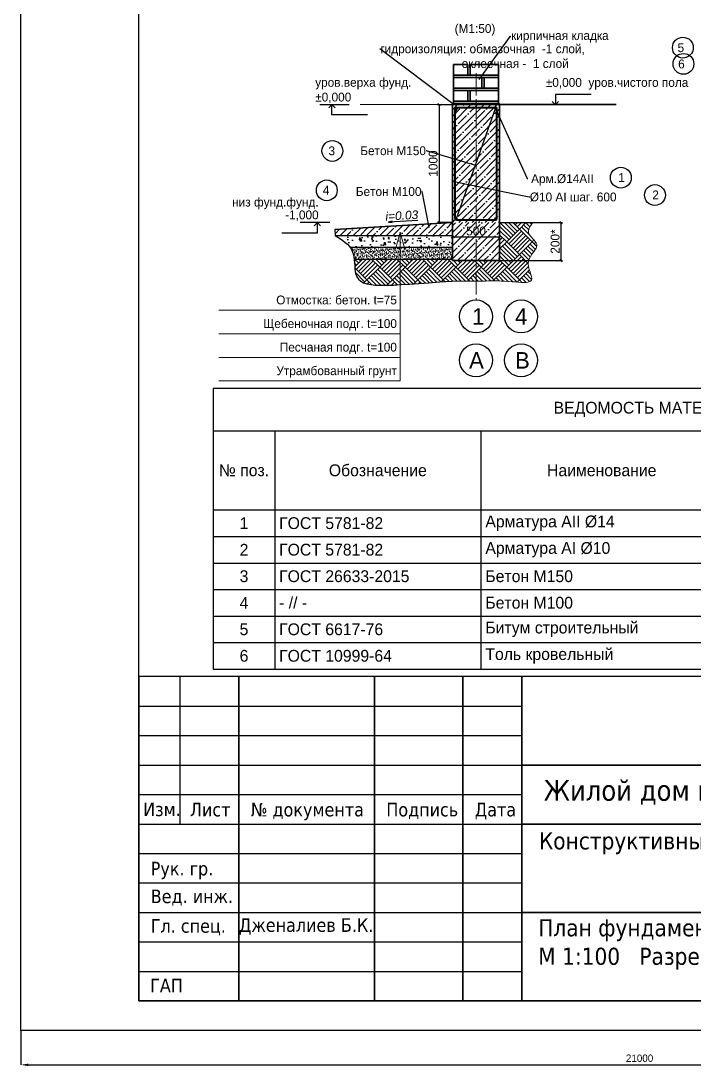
# Model space of a CAD drawing. Header units: millimetres. Extents: x 363119 to 453119, y -246250 to -184425.
# Drawn here: x 363119 to 374544, y -214731 to -197004 of the extents above; entities that cross this region are included whole.
import ezdxf
from ezdxf import colors
from ezdxf.entities.mleader import LeaderData, LeaderLine
from ezdxf.math import Vec2, Vec3

# ---------------------------------------------------------------- set-up
doc = ezdxf.new("R2010")
doc.units = ezdxf.units.MM
doc.linetypes.add('CENTER2', pattern=[1.125, 0.75, -0.125, 0.125, -0.125])
doc.layers.add('ahsap', color=222, linetype='Continuous', lineweight=13)
for name, color, linetype in [('AKS', 252, 'CENTER2'), ('Надписи', 211, 'Continuous'), ('Штамп', 222, 'Continuous')]:
    doc.layers.add(name, color=color, linetype=linetype)
doc.dimstyles.new('ISO-25', dxfattribs={"dimtxt": 100, "dimasz": 2.5, "dimexe": 1.25, "dimexo": 0.625, "dimtad": 1, "dimdec": 0, "dimtxsty": 'Standard', "dimcen": 2.5, "dimadec": 0, "dimazin": 0, "dimtfac": 1, "dimtdec": 0, "dimtmove": 0, "dimatfit": 3, "dimfxl": 0, "dimarcsym": 0})
pattern_1 = [(45, (-157974.48, -213708.12), (-112.2532, 112.2532), []), (45, (-157862.23, -213708.12), (-112.2532, 112.2532), [198.4375, -39.6875, 0, -39.6875])]

# ---------------------------------------------------------------- blocks, each defined once
blk = doc.blocks.new('*D111')
at = {"layer": 'ahsap', "color": 0, "lineweight": -2}
for p, q in [((363119, -214126), (363119, -214710)), ((384119, -214126), (384119, -214710)), ((363244, -214710), (383994, -214710))]:
    blk.add_line(p, q, dxfattribs=at)
at = {"layer": 'ahsap', "color": 0}
for points in [[(363244, -214689), (363244, -214731), (363119, -214710)], [(383994, -214689), (383994, -214731), (384119, -214710)]]:
    blk.add_solid(points, dxfattribs=at)
at = {"layer": 'DEFPOINTS', "color": 0}
for p in [(363119, -214125), (384119, -214125), (384119, -214710)]:
    blk.add_point(p, dxfattribs=at)
at = {"layer": 'ahsap', "color": 0, "insert": (373619, -214598), "char_height": 125, "attachment_point": 5}
blk.add_mtext('21000', dxfattribs=at)
blk = doc.blocks.new('_Oblique')
at = {"color": 0, "linetype": 'ByBlock', "lineweight": -2}
blk.add_line((-0.5, -0.5), (0.5, 0.5), dxfattribs=at)
blk = doc.blocks.new('*D138')
at = {"layer": 'ahsap', "color": 0, "lineweight": -2}
for p, q in [((370443, -200430), (370443, -200693)), ((371243, -200430), (371243, -200693)), ((370443, -200668), (371243, -200668))]:
    blk.add_line(p, q, dxfattribs=at)
at = {"layer": 'DEFPOINTS', "color": 0}
for p in [(370443, -200425), (371243, -200425), (371243, -200668)]:
    blk.add_point(p, dxfattribs=at)
at = {"layer": 'ahsap', "color": 0, "lineweight": -2, "xscale": 40, "yscale": 40, "zscale": 40, "rotation": 180}
blk.add_blockref('_Oblique', (370443, -200668), dxfattribs=at)
at = {"layer": 'ahsap', "color": 0, "lineweight": -2, "xscale": 40, "yscale": 40, "zscale": 40}
blk.add_blockref('_Oblique', (371243, -200668), dxfattribs=at)
at = {"layer": 'ahsap', "color": 0, "insert": (370843, -200568), "char_height": 150, "attachment_point": 5}
blk.add_mtext('500', dxfattribs=at)
blk = doc.blocks.new('*D139')
at = {"layer": 'ahsap', "color": 0, "lineweight": -2}
for p, q in [((370438, -198425), (370191, -198425)), ((370216, -198425), (370216, -200424)), ((370438, -200424), (370191, -200424))]:
    blk.add_line(p, q, dxfattribs=at)
at = {"layer": 'DEFPOINTS', "color": 0}
for p in [(370443, -198425), (370216, -200424), (370443, -200424)]:
    blk.add_point(p, dxfattribs=at)
at = {"layer": 'ahsap', "color": 0, "lineweight": -2, "xscale": 40, "yscale": 40, "zscale": 40}
for p, rotation in [((370216, -198425), 90), ((370216, -200424), 270)]:
    blk.add_blockref('_Oblique', p, dxfattribs=dict(at, rotation=rotation))
at = {"layer": 'ahsap', "color": 0, "insert": (370116, -199424), "char_height": 150, "attachment_point": 5, "rotation": 90}
blk.add_mtext('1000', dxfattribs=at)
blk = doc.blocks.new('*D141')
at = {"layer": 'ahsap', "color": 0, "lineweight": -2}
for p, q in [((371248, -200425), (372311, -200425)), ((372286, -201068), (372286, -200425)), ((371248, -201068), (372311, -201068))]:
    blk.add_line(p, q, dxfattribs=at)
at = {"layer": 'DEFPOINTS', "color": 0}
for p in [(371243, -200425), (372286, -200425), (371243, -201068)]:
    blk.add_point(p, dxfattribs=at)
at = {"layer": 'ahsap', "color": 0, "lineweight": -2, "xscale": 40, "yscale": 40, "zscale": 40}
for p, rotation in [((372286, -200425), 90), ((372286, -201068), 270)]:
    blk.add_blockref('_Oblique', p, dxfattribs=dict(at, rotation=rotation))
at = {"layer": 'ahsap', "color": 0, "insert": (372186, -200746), "char_height": 150, "attachment_point": 5, "rotation": 90}
blk.add_mtext('200*', dxfattribs=at)
blk = doc.blocks.new('*T140')
at = {"layer": 'ahsap', "color": 0, "linetype": 'ByBlock', "lineweight": -2}
for p, q in [((0, 0), (15185, 0)), ((0, 0), (0, -4768)), ((15185, 0), (15185, -4768)), ((0, -726), (15185, -726)), ((1042, -726), (1042, -4768)), ((4542, -726), (4542, -4768)), ((8642, -726), (8642, -4768)), ((11572, -726), (11572, -4768)), ((8642, -1476), (15185, -1476)), ((10005, -1476), (10005, -4768)), ((12996, -1476), (12996, -4768)), ((0, -2068), (15185, -2068)), ((0, -2518), (15185, -2518)), ((0, -2968), (15185, -2968)), ((0, -3418), (15185, -3418)), ((0, -3868), (15185, -3868)), ((0, -4318), (15185, -4318)), ((0, -4768), (15185, -4768))]:
    blk.add_line(p, q, dxfattribs=at)
at = {"layer": 'ahsap', "color": 0, "char_height": 200}
for s, insert, width, attachment_point in [('ВЕДОМОСТЬ МАТЕРИАЛОВ', (7593, -363), 15035.45, 5), ('Длина, м', (10107, -1101), 2779.72, 5), ('Вес, кг', (13378, -1101), 3463.93, 5), ('№ поз.', (521, -1397), 891.79, 5), ('Обозначение', (2792, -1397), 3350, 5), ('Наименование', (6592, -1397), 3950, 5), ('Един.', (9323, -1772), 1212.83, 5), ('Всего', (10788, -1772), 1416.89, 5), ('Един.', (12284, -1772), 1274.39, 5), ('Всего', (14091, -1772), 2039.54, 5), ('1', (521, -2293), 891.79, 5), ('ГОСТ 5781-82', (1117, -2293), 3350, 4), ('Арматура АII %%C14', (4617, -2293), 3950, 4), ('1', (9323, -2293), 1212.83, 5), ('280', (10788, -2293), 1416.89, 5), ('1,21', (12284, -2293), 1274.39, 5), ('339', (14091, -2293), 2039.54, 5), ('2', (521, -2743), 891.79, 5), ('ГОСТ 5781-82', (1117, -2743), 3350, 4), ('Арматура АI %%C10', (4617, -2743), 3950, 4), ('1', (9323, -2743), 1212.83, 5), ('265', (10788, -2743), 1416.89, 5), ('0,617', (12284, -2743), 1274.39, 5), ('164', (14091, -2743), 2039.54, 5), ('3', (521, -3193), 891.79, 5), ('ГОСТ 26633-2015', (1117, -3193), 3350, 4), ('Бетон М150', (4617, -3193), 3950, 4), ('м3', (9323, -3193), 1212.83, 5), ('53,1', (10788, -3193), 1416.89, 5), ('2500', (12284, -3193), 1274.39, 5), ('132750', (14091, -3193), 2039.54, 5), ('4', (521, -3643), 891.79, 5), ('- // -', (1117, -3643), 3350, 4), ('Бетон М100', (4617, -3643), 3950, 4), ('м3', (9323, -3643), 1212.83, 5), ('3,8', (10788, -3643), 1416.89, 5), ('2200', (12284, -3643), 1274.39, 5), ('8360', (14091, -3643), 2039.54, 5), ('5', (521, -4093), 891.79, 5), ('ГОСТ 6617-76', (1117, -4093), 3350, 4), ('Битум строительный', (4617, -4093), 3950, 4), ('кг', (12284, -4093), 1274.39, 5), ('50,0', (14091, -4093), 2039.54, 5), ('Толь кровельный', (4617, -4543), 3950, 4), ('27,5', (10788, -4543), 1416.89, 5), ('6', (521, -4543), 891.79, 5), ('ГОСТ 10999-64', (1117, -4543), 3350, 4), ('М2', (9323, -4543), 1212.83, 5)]:
    blk.add_mtext(s, dxfattribs=dict(at, insert=insert, width=width, attachment_point=attachment_point))

msp = doc.modelspace()

# ---------------------------------------------------------------- hatches: boundary and pattern name
h = msp.add_hatch()
h.set_pattern_fill('ANSI35', color=256, scale=25)
h.set_pattern_definition(pattern_1)
h.paths.add_polyline_path([(370443.1, -200424.5), (370843.1, -200424.5), (370843.1, -198424.5), (370443.1, -198424.5)])
h = msp.add_hatch()
h.set_pattern_fill('ANSI35', color=256, scale=25)
h.set_pattern_definition(pattern_1)
h.paths.add_polyline_path([(370843.1, -200424.5), (371243.1, -200424.5), (371243.1, -198424.5), (370843.1, -198424.5)])
h = msp.add_hatch()
h.set_pattern_fill('ANSI35', color=256, scale=25)
h.set_pattern_definition(pattern_1)
h.paths.add_polyline_path([(370443.1, -200643.7), (370443.1, -200424.5), (368446.7, -200543.8), (368452.7, -200643.7)])
h = msp.add_hatch()
h.set_pattern_fill('ANSI35', color=256, scale=25)
h.set_pattern_definition([(45, (306705.35, -151179.5), (-112.2532, 112.2532), []), (45, (306817.6, -151179.5), (-112.2532, 112.2532), [198.4375, -39.6875, 0, -39.6875])])
h.paths.add_polyline_path([(371243.1, -200424.5), (370843.1, -200424.5), (370443.1, -200424.5), (370443.1, -201068.1), (371243.1, -201068.1)])
h.paths.add_polyline_path([(370666.1, -200649.3), (371020.2, -200649.3), (371020.2, -200461.8), (370666.1, -200461.8)], flags=24)
h = msp.add_hatch()
h.set_pattern_fill('AR-CONC', color=256, scale=1.5)
h.set_pattern_definition([(50, (-157974.48, -216310.5), (273.277, -23.90863), [28.575, -314.325]), (355, (-157974.48, -216310.5), (-52.86513, 286.58527), [22.86, -251.46088]), (100.451445, (-157951.7, -216312.5), (220.41187, 262.67663), [24.28501, -267.13537]), (46.1842, (-157974.5, -216234.3), (406.61856, -63.0635), [42.8625, -471.4875]), (96.63556, (-157940.6, -216239.56), (356.1062, 371.1392), [36.42753, -400.7034]), (351.18415, (-157974.5, -216234.3), (356.1062, 371.1392), [34.28995, -377.1896]), (21, (-157936.38, -216253.36), (227.42159, -153.3978), [28.575, -314.325]), (326, (-157936.38, -216253.36), (92.70304, 276.28195), [22.86, -251.46]), (71.451445, (-157917.43, -216266.14), (320.12463, 122.88415), [24.28501, -267.1349]), (37.5, (-157974.48, -216310.51), (4.632905, 126.832558), [0, -248.412, 0, -255.27, 0, -252.4125]), (7.5, (-157974.48, -216310.51), (100.229494, 150.270862), [0, -145.542, 0, -242.697, 0, -96.2025]), (327.5, (-158059.45, -216310.51), (203.385893, -8.593116), [0, -95.25, 0, -297.18, 0, -394.335]), (317.5, (-158097.55, -216310.51), (222.19377, 38.139737), [0, -123.825, 0, -197.358, 0, -280.035])])
edge = h.paths.add_edge_path()
edge.add_line((370443.1, -200843.7), (370443.1, -200643.7))
edge.add_line((370443.1, -200643.7), (368636.8, -200643.7))
edge.add_line((368636.8, -200643.7), (368683.1, -200816.6))
edge.add_spline(control_points=[(368683.1, -200816.6), (368690.9, -200825.3), (368698.2, -200834.3), (368705, -200843.7)], knot_values=[278.9064569, 278.9064569, 278.9064569, 278.9064569, 314.7778549, 314.7778549, 314.7778549, 314.7778549], degree=3, periodic=0)
edge.add_line((368706, -200843.7), (370443.1, -200843.7))
h = msp.add_hatch()
h.set_pattern_fill('AR-SAND', color=256)
h.set_pattern_definition([(37.5, (-157974.483, -216310.51), (-1.6000313, 48.9413237), [0, -38.608, 0, -43.18, 0, -41.275]), (7.5, (-157974.483, -216310.51), (44.952328, 71.68251), [0, -20.828, 0, -34.798, 0, -13.335]), (327.5, (-158005.725, -216310.51), (79.099237, 0.1437185), [0, -12.7, 0, -45.72, 0, -59.69]), (317.5, (-158005.725, -216310.51), (76.355645, 22.292932), [0, -6.35, 0, -29.972, 0, -34.29])])
edge = h.paths.add_edge_path()
edge.add_line((370443.1, -201043.7), (370443.1, -200843.7))
edge.add_line((370443.1, -200843.7), (368705, -200843.7))
edge.add_spline(control_points=[(368705, -200843.7), (368720.3, -200864.4), (368755.1, -200924), (368769, -200996.8), (368774.4, -201043.7)], knot_values=[314.7778549, 314.7778549, 314.7778549, 314.7778549, 394.6967098, 529.195083, 529.195083, 529.195083, 529.195083], degree=3, periodic=0)
edge.add_line((368774.4, -201043.7), (370443.1, -201043.7))
at = {"layer": 'ahsap'}
h = msp.add_hatch(dxfattribs=at)
h.set_pattern_fill('PLASTI', color=0, scale=5, angle=45)
h.set_pattern_definition([(45, (216189.324, -108049.933), (-22.4506403, 22.4506403), []), (45, (216186.518, -108047.127), (-22.4506403, 22.4506403), []), (45, (216183.71, -108044.32), (-22.4506403, 22.4506403), []), (45, (216175.292, -108035.9), (-22.4506403, 22.4506403), [])])
h.paths.add_polyline_path([(370893.1, -198404.5), (370493.1, -198404.5), (370443.1, -198404.5), (370443.1, -198424.5), (370893.1, -198424.5)])
h.paths.add_polyline_path([(371243.1, -198424.5), (371243.1, -198404.5), (370893.1, -198404.5), (370893.1, -198424.5)])
h = msp.add_hatch(dxfattribs=at)
h.set_pattern_fill('AR-PARQ1', color=0, angle=45)
h.set_pattern_definition([(135, (306705.35, -151179.5), (-431.0523, 3e-14), [304.8, -304.8]), (135, (306741.27, -151143.58), (-431.0523, 3e-14), [304.8, -304.8]), (135, (306777.2, -151107.66), (-431.0523, 3e-14), [304.8, -304.8]), (135, (306813.1, -151071.74), (-431.0523, 3e-14), [304.8, -304.8]), (135, (306849.04, -151035.82), (-431.0523, 3e-14), [304.8, -304.8]), (135, (306884.96, -150999.9), (-431.0523, 3e-14), [304.8, -304.8]), (135, (306920.88, -150963.98), (-431.0523, 3e-14), [304.8, -304.8]), (45, (306489.82, -150963.98), (431.0523, -3e-14), [304.8, -304.8]), (45, (306453.9, -150928.05), (431.0523, -3e-14), [304.8, -304.8]), (45, (306417.98, -150892.13), (431.0523, -3e-14), [304.8, -304.8]), (45, (306382.06, -150856.2), (431.0523, -3e-14), [304.8, -304.8]), (45, (306346.14, -150820.3), (431.0523, -3e-14), [304.8, -304.8]), (45, (306310.22, -150784.37), (431.0523, -3e-14), [304.8, -304.8]), (45, (306274.3, -150748.45), (431.0523, -3e-14), [304.8, -304.8])])
edge = h.paths.add_edge_path()
edge.add_spline(control_points=[(370435.4, -201415.6), (370631.7, -201416.7), (370983.8, -201418.6), (371364.5, -201407.6), (371912.7, -201484.4), (371612.6, -201054.9), (371993.7, -200814.1), (371678.6, -200619.9), (371756.5, -200488.1), (371805.7, -200424.5)], knot_values=[0, 0, 0, 0, 569.1120593, 1020.7502575, 1348.1174851, 1670.2242916, 1994.0201107, 2219.2265079, 2422.8342934, 2422.8342934, 2422.8342934, 2422.8342934], degree=3, periodic=0)
edge.add_line((371805.7, -200424.5), (371243.1, -200424.5))
edge.add_line((371243.1, -200424.5), (371243.1, -201068.1))
edge.add_line((371243.1, -201068.1), (370443.1, -201068.1))
edge.add_line((370443.1, -201068.1), (370443.1, -201043.7))
edge.add_line((370443.1, -201043.7), (368774.4, -201043.7))
edge.add_spline(control_points=[(368774.4, -201043.7), (368784.8, -201134.3), (368775.3, -201592.9), (369301.6, -201492.4), (370435.4, -201415.6)], knot_values=[529.195083, 529.195083, 529.195083, 529.195083, 789.1764146, 1782.3780823, 1782.3780823, 1782.3780823, 1782.3780823], degree=3, periodic=0)

# ---------------------------------------------------------------- linework, layer by layer
for p, q in [((368190, -198423.9), (368690, -198423.9)), ((372103.2, -198423.9), (372603.2, -198423.9)), ((368360.4, -200424.5), (367860.4, -200424.5)), ((370510.1, -200357.5), (370510.1, -200390.5)), ((371243.1, -200424.5), (371805.7, -200424.5)), ((368705, -200843.7), (370443.1, -200843.7)), ((368774.4, -201043.7), (370443.1, -201043.7)), ((365819.3, -208125.1), (365819.3, -210625.1))]:
    msp.add_line(p, q)
at = {"lineweight": 35}
msp.add_line((370443.1, -200424.5), (370443.1, -201068.1), dxfattribs=at)
for points in [[(372796.1, -198250.2), (372191.1, -198250.1), (372191.1, -198425.1), (372138.1, -198372.1), (372191.1, -198425.1), (372244.2, -198372.1)], [(369003.2, -198598.8), (368398.2, -198598.9), (368398.2, -198423.9), (368345.2, -198476.9), (368398.2, -198423.9), (368451.2, -198476.9)], [(370484.1, -200357.5), (370484.1, -198491.5)], [(370496.1, -200357.5), (370496.1, -198491.5)], [(370510.1, -198465.5), (371176.1, -198465.3)], [(370510.1, -198477.5), (371176.1, -198477.3)], [(371190.1, -200357.5), (371190.1, -198491.5)], [(371202.1, -200357.5), (371202.1, -198491.5)], [(367547.2, -200599.4), (368152.2, -200599.5), (368152.2, -200424.5), (368205.2, -200477.5), (368152.2, -200424.5), (368099.2, -200477.5)], [(368446.7, -200543.8), (368452.7, -200643.7), (370443.1, -200643.7), (370443.1, -200424.5)], [(369853.6, -200387.2), (369358.8, -200416.7), (369417.7, -200401.1), (369358.8, -200416.7), (369419.8, -200425.1)], [(370510.1, -200371.5), (371176.1, -200371.7)], [(370510.1, -200383.5), (371176.1, -200383.7)]]:
    msp.add_lwpolyline(points)
for points in [[(370443.1, -200424.1), (370443.1, -198424.5), (371243.1, -198424.5), (371243.1, -200424.5)], [(371243.8, -198424.5), (373224.2, -198424.5)], [(370443.1, -200424.5), (368446.7, -200543.8)], [(371243.1, -200424.5), (371243.1, -201068.1), (370443.1, -201068.1)]]:
    msp.add_lwpolyline(points, dxfattribs=at)
for centre in [(370510.1, -198491.5), (371176.1, -198491.5), (370510.1, -200357.5), (371176.1, -200357.5)]:
    msp.add_circle(centre, 14, dxfattribs=at)
for centre, start, end in [((370510.1, -198491.5), 90, 180), ((371176.1, -198491.5), 0, 90), ((370510.1, -200357.5), 180, 270), ((371176.1, -200357.5), 270, 0)]:
    msp.add_arc(centre, 26, start, end)
msp.add_open_spline([(368452.7, -200643.7), (368573.2, -200717.8), (368814.1, -200866), (368718.8, -201603.7), (369301.6, -201492.4), (370435.4, -201415.6)], degree=3, knots=[0, 0, 0, 0, 394.6967098, 789.1764146, 1782.3780823, 1782.3780823, 1782.3780823, 1782.3780823])
at = {"layer": 'ahsap', "color": 0}
msp.add_line((368875.4, -198423.9), (370363.9, -198424.5), dxfattribs=at)
at = {"layer": 'ahsap', "color": 30, "lineweight": 35}
for points in [[(370703.1, -197924.5), (370703.1, -197744.5), (370463.1, -197744.5), (370463.1, -197924.5), (370703.1, -197924.5)], [(370823.1, -197924.5), (371223.1, -197924.5), (371223.1, -197744.5), (370743.1, -197744.5), (370743.1, -197924.5), (370823.1, -197924.5)], [(371223.1, -197964.5), (370463.1, -197964.5), (370463.1, -197924.5), (371223.1, -197924.5), (371223.1, -197964.5)], [(370543.1, -198144.5), (370943.1, -198144.5), (370943.1, -197964.5), (370463.1, -197964.5), (370463.1, -198144.5), (370543.1, -198144.5)], [(371223.1, -198144.5), (371223.1, -197964.5), (370983.1, -197964.5), (370983.1, -198144.5), (371223.1, -198144.5)], [(371223.1, -198184.5), (370463.1, -198184.5), (370463.1, -198144.5), (371223.1, -198144.5), (371223.1, -198184.5)], [(370703.1, -198364.5), (370703.1, -198184.5), (370463.1, -198184.5), (370463.1, -198364.5), (370703.1, -198364.5)], [(370823.1, -198364.5), (371223.1, -198364.5), (371223.1, -198184.5), (370743.1, -198184.5), (370743.1, -198364.5), (370823.1, -198364.5)], [(370823.1, -198404.5), (371223.1, -198404.5), (371223.1, -198364.5), (370463.1, -198364.5), (370463.1, -198404.5), (370823.1, -198404.5)]]:
    msp.add_lwpolyline(points, dxfattribs=at)
at = {"layer": 'ahsap', "color": 0}
for points in [[(370443.1, -198424.5), (371243.1, -198424.5), (371243.1, -198404.5), (370443.1, -198404.5), (370443.1, -198424.5), (371243.1, -198424.5)], [(370510.1, -198533.7), (370510.1, -198505.7)], [(369555.3, -200588.5), (369477.6, -200878.3), (369555.3, -200588.5), (369632.9, -200878.3), (369555.3, -200588.5), (369555.3, -201910.6)], [(369555.3, -201910.6), (366480.3, -201910.6)], [(369555.3, -201910.6), (369555.3, -202310.6), (366480.3, -202310.6)], [(369555.3, -202310.6), (369555.3, -202710.6), (366480.3, -202710.6)], [(369555.3, -202710.6), (369555.3, -203110.6), (366480.3, -203110.6)]]:
    msp.add_lwpolyline(points, dxfattribs=at)
at = {"layer": 'ahsap', "color": 5, "lineweight": 30}
for centre in [(374353.6, -197457.2), (374363.4, -197733.5), (368405.5, -199209.4), (373301.1, -199662.6), (368310, -199877.8), (373879.6, -199957.6)]:
    msp.add_circle(centre, 176.6, dxfattribs=at)
at = {"layer": 'ahsap', "color": 0}
msp.add_open_spline([(370435.4, -201415.6), (370631.7, -201416.7), (370983.8, -201418.6), (371364.5, -201407.6), (371912.7, -201484.4), (371612.6, -201054.9), (371993.7, -200814.1), (371678.6, -200619.9), (371756.5, -200488.1), (371805.7, -200424.5)], degree=3, knots=[0, 0, 0, 0, 569.1120593, 1020.7502575, 1348.1174851, 1670.2242916, 1994.0201107, 2219.2265079, 2422.8342934, 2422.8342934, 2422.8342934, 2422.8342934], dxfattribs=at)
at = {"layer": 'AKS', "lineweight": 5, "ltscale": 500}
msp.add_line((370843.1, -197892.3), (370843.1, -201737.2), dxfattribs=at)
at = {"layer": 'AKS', "color": 0, "linetype": 'Continuous'}
for centre in [(370843.1, -202017.2), (371608.7, -202017.2), (370843.1, -202760.7), (371608.7, -202760.7)]:
    msp.add_circle(centre, 280, dxfattribs=at)
at = {"layer": 'Штамп', "color": 0}
for p, q in [((365119.3, -208625.1), (371619.3, -208625.1)), ((365119.3, -209125.1), (371619.3, -209125.1)), ((365119.3, -209625.1), (383619.3, -209625.1)), ((365119.3, -210125.1), (371619.3, -210125.1)), ((365119.3, -210625.1), (383619.3, -210625.1)), ((365119.3, -211125.1), (371619.3, -211125.1)), ((365119.3, -211625.1), (371619.3, -211625.1)), ((365119.3, -212125.1), (383619.3, -212125.1)), ((365119.3, -212625.1), (371619.3, -212625.1)), ((365119.3, -213125.1), (371619.3, -213125.1))]:
    msp.add_line(p, q, dxfattribs=at)
for points in [[(384119.3, -214125.1), (363119.3, -214125.1), (363119.3, -184425.1), (384119.3, -184425.1)], [(365119.3, -213625.1), (366819.3, -213625.1), (366819.3, -208125.1), (365119.3, -208125.1)], [(366819.3, -213625.1), (369119.3, -213625.1), (369119.3, -208125.1), (366819.3, -208125.1)], [(369119.3, -213625.1), (370619.3, -213625.1), (370619.3, -208125.1), (369119.3, -208125.1)], [(370619.3, -213625.1), (371619.3, -213625.1), (371619.3, -208125.1), (370619.3, -208125.1)], [(371619.3, -209625.1), (383619.3, -209625.1), (383619.3, -208125.1), (371619.3, -208125.1)], [(371619.3, -210625.1), (383619.3, -210625.1), (383619.3, -209625.1), (371619.3, -209625.1)], [(371619.3, -212125.1), (378619.3, -212125.1), (378619.3, -210625.1), (371619.3, -210625.1)], [(371619.3, -213625.1), (378619.3, -213625.1), (378619.3, -212125.1), (371619.3, -212125.1)]]:
    msp.add_lwpolyline(points, close=True, dxfattribs=at)
at = {"layer": 'Штамп', "color": 0, "lineweight": 30}
for points in [[(365119.3, -213625.1), (365119.3, -184925.1), (383619.3, -184925.1), (383619.3, -213625.1)], [(383619.3, -213625.1), (365119.3, -213625.1)]]:
    msp.add_lwpolyline(points, dxfattribs=at)

# ---------------------------------------------------------------- block references
msp.add_blockref('*T140', (366384.8, -203230.5))

# ---------------------------------------------------------------- texts
for s, width, insert, char_height, attachment_point in [('уров.верха фунд.\\P%%P0,000', 2216.435, (368114.1, -198399.2), 150, 7), ('%%P0,000  уров.чистого пола', 4426.394, (372027.3, -198168), 150, 7), ('низ фунд.фунд.', 1933.124, (368172.3, -200197.4), 150, 9), ('-1,000', 537.192, (368172.3, -200397.1), 150, 9), ('1', 211.974, (370777.2, -201877.2), 280, 1), ('4', 211.974, (371505.5, -201877.2), 280, 1), ('А', 211.974, (370725.7, -202620.7), 280, 1), ('В', 211.974, (371505.5, -202620.7), 280, 1)]:
    msp.add_mtext_dynamic_manual_height_columns(s, width=width, gutter_width=12.5, heights=[0], dxfattribs=dict(insert=insert, char_height=char_height, attachment_point=attachment_point))
at = {"insert": (369857.5, -200216.3), "char_height": 145, "attachment_point": 3, "rotation": 3.23735}
msp.add_mtext_dynamic_manual_height_columns('{\\fArial|b0|i1|c204|p34;i=0.03}', width=86.542, gutter_width=12.5, heights=[0], dxfattribs=at)
at = {"layer": 'ahsap', "color": 0, "char_height": 150}
for s, width, insert, attachment_point in [('(М1:50)', 980.566, (370480.5, -197058.5), 1), ('5', 100, (374263.6, -197383.1), 1), ('6', 100, (374273.5, -197659.4), 1), ('3', 100, (368450.5, -199132.3), 3), ('1', 100, (373256.1, -199585.5), 1), ('4', 100, (368354.9, -199800.6), 3), ('2', 100, (373834.6, -199880.5), 1), ('Отмостка: бетон. t=75', 3252.277, (369500.6, -201662.4), 3), ('Щебеночная подг. t=100', 3252.277, (369500.6, -202062.4), 3), ('Песчаная подг. t=100', 3252.277, (369500.6, -202462.4), 3), ('Утрамбованный грунт', 3252.277, (369500.6, -202862.4), 3)]:
    msp.add_mtext_dynamic_manual_height_columns(s, width=width, gutter_width=12.5, heights=[0], dxfattribs=dict(at, insert=insert, attachment_point=attachment_point))
at = {"layer": 'Надписи', "color": 0, "ltscale": 0.5, "attachment_point": 1}
for s, insert, char_height, width in [('{\\fTahoma|b0|i0|c204|p32;Жилой дом в с. Чолпонбай, Таласской обл.}', (371993, -209880.5), 350, 11377.885), ('{\\fTahoma|b0|i0|c204|p32;Изм.}', (365194.1, -210260.8), 230, 699.489), ('{\\fTahoma|b0|i0|c204|p32;Лист}', (365988.2, -210265.8), 230, 716.171), ('{\\fTahoma|b0|i0|c204|p32;№ документа}', (367021, -210265.8), 230, 1994.841), ('{\\fTahoma|b0|i0|c204|p32;Подпись}', (369321, -210265.8), 230, 1261.74), ('{\\fTahoma|b0|i0|c204|p32;Дата}', (370821, -210265.8), 230, 762.824), ('{\\fTahoma|b0|i0|c204|p32;Конструктивные решения}', (371910.7, -210765.3), 290, 6469.464), ('{\\fTahoma|b0|i0|c204|p32;Рук. гр.}', (365322.3, -211265.8), 230, 1434.854), ('{\\fTahoma|b0|i0|c204|p32;Вед. инж.}', (365322.3, -211736.5), 230, 1434.854), ('{\\fTahoma|b0|i0|c204|p32;Гл. спец.}', (365322.3, -212238.5), 230, 1434.854), ('{\\fTahoma|b0|i0|c204|p32;Дженалиев Б.К.}', (366819.3, -212224.1), 230, 2372.469), ('{\\fTahoma|b0|i0|c204|p32;План фундамента на отм. -0.000 \\PМ 1:100   Разрезы: А-А, Б-Б}', (371899.3, -212239.8), 290, 6515.085), ('{\\fTahoma|b0|i0|c204|p32;ГАП}', (365312.4, -213247.7), 230, 1444.708)]:
    msp.add_mtext(s, dxfattribs=dict(at, insert=insert, char_height=char_height, width=width))

# ---------------------------------------------------------------- dimensions: what is measured, and where the dimension line sits
at = {"layer": 'ahsap', "color": 0}
for base, p1, p2, text, picture, middle in [((370216.1, -200424.1), (370443.1, -198424.5), (370443.1, -200424.1), '1000', '*D139', (370116.1, -199424.3)), ((372286, -200424.5), (371243.1, -201068.1), (371243.1, -200424.5), '200*', '*D141', (372186, -200746.3))]:
    dim = msp.add_linear_dim(base=base, p1=p1, p2=p2, angle=90, text=text, dimstyle='ISO-25', override={"dimtxt": 150, "dimasz": 40, "dimexe": 25, "dimexo": 5, "dimgap": 25, "dimblk1": 'Oblique', "dimblk2": 'Oblique', "dimsah": 1, "dimfxl": 25}, dxfattribs=at)
    dim.commit()
    dim.dimension.update_dxf_attribs({"geometry": picture, "text_midpoint": middle})
dim = msp.add_linear_dim(base=(371243.1, -200668.1), p1=(370443.1, -200424.5), p2=(371243.1, -200424.5), text='500', dimstyle='ISO-25', override={"dimtxt": 150, "dimasz": 40, "dimexe": 25, "dimexo": 5, "dimgap": 25, "dimblk1": 'Oblique', "dimblk2": 'Oblique', "dimsah": 1, "dimfxl": 25}, dxfattribs=at)
dim.commit()
dim.dimension.update_dxf_attribs({"geometry": '*D138', "text_midpoint": (370843.1, -200568.1)})
dim = msp.add_linear_dim(base=(384119.3, -214710.1), p1=(363119.3, -214125.1), p2=(384119.3, -214125.1), dimstyle='ISO-25', override={"dimtxt": 125, "dimasz": 125, "dimexe": 0.25, "dimgap": 50, "dimdle": 0.25, "dimfxl": 0.25}, dxfattribs=at)
dim.commit()
dim.dimension.update_dxf_attribs({"geometry": '*D111', "text_midpoint": (373619.3, -214710.1), "dimtype": 160})

# ---------------------------------------------------------------- leaders
ml = msp.add_multileader_mtext('Standard', dxfattribs=at)
ml.set_content('кирпичная кладка')
ml.set_leader_properties()
ml.build(insert=Vec2(0, 0))
ctx = ml.context
ctx.base_point, ctx.char_height, ctx.plane_origin = Vec3(371436.6, -197264.9), 150, Vec3(370668.3, -198978.9)
notes = []
notes.append((ctx, [(0, (1, 1, 0), (371428.6, -197264.9), (1, 0), 8, [(1, [(370894.2, -198002)], 0, [])])]))
ctx.mtext.insert, ctx.mtext.flow_direction = Vec3(371438.6, -197177.4), 5
ml = msp.add_multileader_mtext('Standard', dxfattribs=at)
ml.set_content('гидроизоляция: обмазочная  -1 слой,\\P^I              оклеечная -  1 слой')
ml.set_leader_properties()
ml.build(insert=Vec2(0, 0))
ctx = ml.context
ctx.base_point, ctx.char_height, ctx.plane_origin = Vec3(369217.8, -197477.4), 150, Vec3(368813.2, -197620.1)
notes.append((ctx, [(0, (1, 1, 0), (369209.8, -197477.4), (1, 0), 8, [(0, [(370455.1, -198413.6)], 0, [])])]))
ctx.mtext.insert, ctx.mtext.flow_direction = Vec3(369219.8, -197402.4), 5
ml = msp.add_multileader_mtext('Standard', dxfattribs=at)
ml.set_content(' Арм.%%C14АII')
ml.set_leader_properties()
ml.build(insert=Vec2(0, 0))
ctx = ml.context
ctx.base_point, ctx.char_height, ctx.plane_origin = Vec3(371720.4, -199679.6), 150, Vec3(371315.7, -200013.3)
notes.append((ctx, [(0, (1, 1, 0), (371712.4, -199679.6), (1, 0), 8, [(1, [(370510.1, -200357.5), (371176.1, -198491.5)], 0, [])])]))
ctx.mtext.insert, ctx.mtext.flow_direction = Vec3(371722.4, -199604.6), 5
ml = msp.add_multileader_mtext('Standard', dxfattribs=at)
ml.set_content(' Бетон М150')
ml.set_leader_properties()
ml.build(insert=Vec2(0, 0))
ctx = ml.context
ctx.base_point, ctx.char_height, ctx.plane_origin = Vec3(368466.5, -199207.4), 150, Vec3(370400.1, -199541.1)
ctx.text_align_type = 2
notes.append((ctx, [(0, (1, 1, 0), (370003.5, -199207.4), (-1, 0), 8, [(0, [(370843.1, -199459.5)], 0, [])])]))
ctx.mtext.insert, ctx.mtext.alignment, ctx.mtext.flow_direction = Vec3(369993.5, -199131.1), 3, 5
ml = msp.add_multileader_mtext('Standard', dxfattribs=at)
ml.set_content('%%C10 АI шаг. 600 ')
ml.set_leader_properties()
ml.build(insert=Vec2(0, 0))
ctx = ml.context
ctx.base_point, ctx.char_height, ctx.plane_origin = Vec3(371754.1, -199990), 150, Vec3(371961.7, -201117)
notes.append((ctx, [(0, (1, 1, 0), (371746.1, -199990), (1, 0), 8, [(0, [(370490.4, -199733.3)], 0, [])])]))
ctx.mtext.insert, ctx.mtext.flow_direction = Vec3(371756.1, -199915), 5
ml = msp.add_multileader_mtext('Standard', dxfattribs=at)
ml.set_content(' Бетон М100')
ml.set_leader_properties()
ml.build(insert=Vec2(0, 0))
ctx = ml.context
ctx.base_point, ctx.char_height, ctx.plane_origin = Vec3(368415.7, -199898.1), 150, Vec3(370663.3, -200044.1)
ctx.text_align_type = 2
notes.append((ctx, [(0, (1, 1, 0), (369927.7, -199898.1), (-1, 0), 8, [(0, [(370049.7, -200509.8)], 0, [])])]))
ctx.mtext.insert, ctx.mtext.alignment, ctx.mtext.flow_direction = Vec3(369917.7, -199823.1), 3, 5
for ctx, leaders in notes:
    for number, flags, end, landing, length, lines in leaders:
        leader = LeaderData()
        leader.index, (leader.has_last_leader_line, leader.has_dogleg_vector, leader.attachment_direction) = number, flags
        leader.last_leader_point, leader.dogleg_vector, leader.dogleg_length = Vec3(end), Vec3(landing), length
        for number, points, colour, breaks in lines:
            line = LeaderLine()
            line.index, line.vertices, line.color, line.breaks = number, Vec3.list(points), colors.encode_raw_color(colour), breaks
            leader.lines.append(line)
        ctx.leaders.append(leader)

doc.saveas('drawing.dxf')
